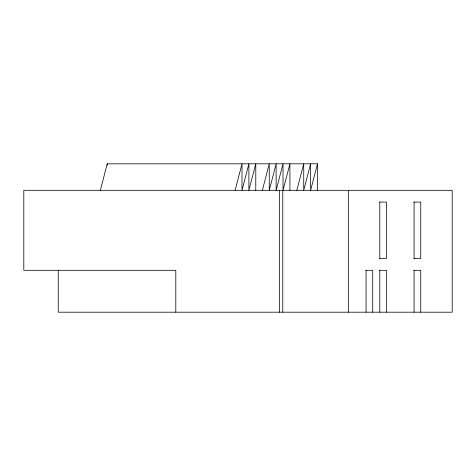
<?xml version="1.0" encoding="UTF-8"?>
<svg xmlns="http://www.w3.org/2000/svg" width="476" height="476" viewBox="0 0 476 476"><rect width="100%" height="100%" fill="white"/><g stroke="black" fill="none" stroke-linecap="round" stroke-linejoin="round"><path stroke-width="0.71" d="M100.341 190.317L107.231 163.803L317.504 163.803L317.504 190.317M235.12 190.317L242.004 163.803L242.004 190.317L248.894 163.803L248.894 190.317L255.785 163.803L255.785 190.317M262.377 190.317L269.267 163.803L269.261 190.317L276.139 163.803L276.139 190.317L283.03 163.803L283.03 190.317L289.92 163.803L289.92 190.317M296.84 190.317L303.73 163.803L303.73 190.317L310.614 163.803L310.614 190.317L317.504 163.803M379.562 202.08L386.452 202.08L386.452 258.539L379.562 258.539M413.846 202.08L420.73 202.08L420.73 258.539L413.846 258.539M365.818 270.303L372.702 270.303L372.702 312.197M379.562 270.303L386.452 270.303L386.452 312.197M413.846 270.303L420.73 270.303L420.73 312.197M414.09 202.08L414.09 258.539M414.09 270.303L414.09 312.197M379.812 202.08L379.812 258.539M379.812 270.303L379.812 312.197M366.062 270.303L366.062 312.197M348.337 190.317L348.337 312.197M282.768 190.317L282.768 312.197M279.567 190.317L279.567 312.197M175.799 312.197L175.799 270.303L23.8 270.303L23.8 190.317L452.2 190.317L452.2 312.197L58.245 312.197L58.245 270.303M107.231 163.803L107.231 165.273"/></g></svg>
